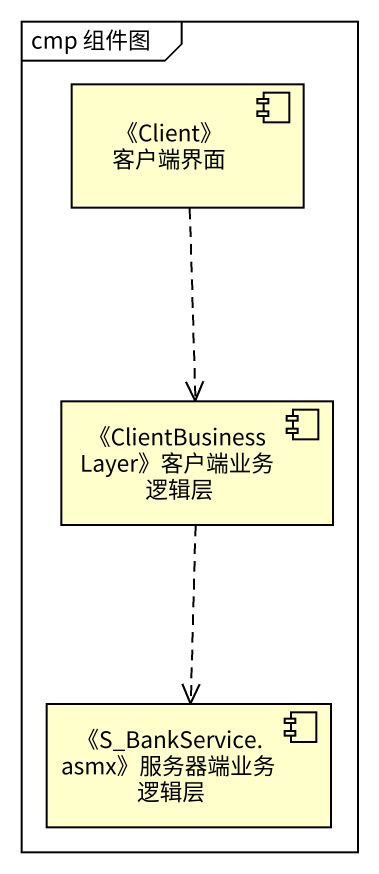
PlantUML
@startuml
mainframe cmp 组件图
component "《Client》 客户端界面" as Client_客户端界面
component "《ClientBusinessLayer》客户端业务逻辑层" as ClientBusinessLayer_客户端业务逻辑层
component "《S_BankService.asmx》服务器端业务逻辑层" as S_BankService_asmx_服务器端业务逻辑层
Client_客户端界面 ..> ClientBusinessLayer_客户端业务逻辑层
ClientBusinessLayer_客户端业务逻辑层 ..> S_BankService_asmx_服务器端业务逻辑层
@enduml
